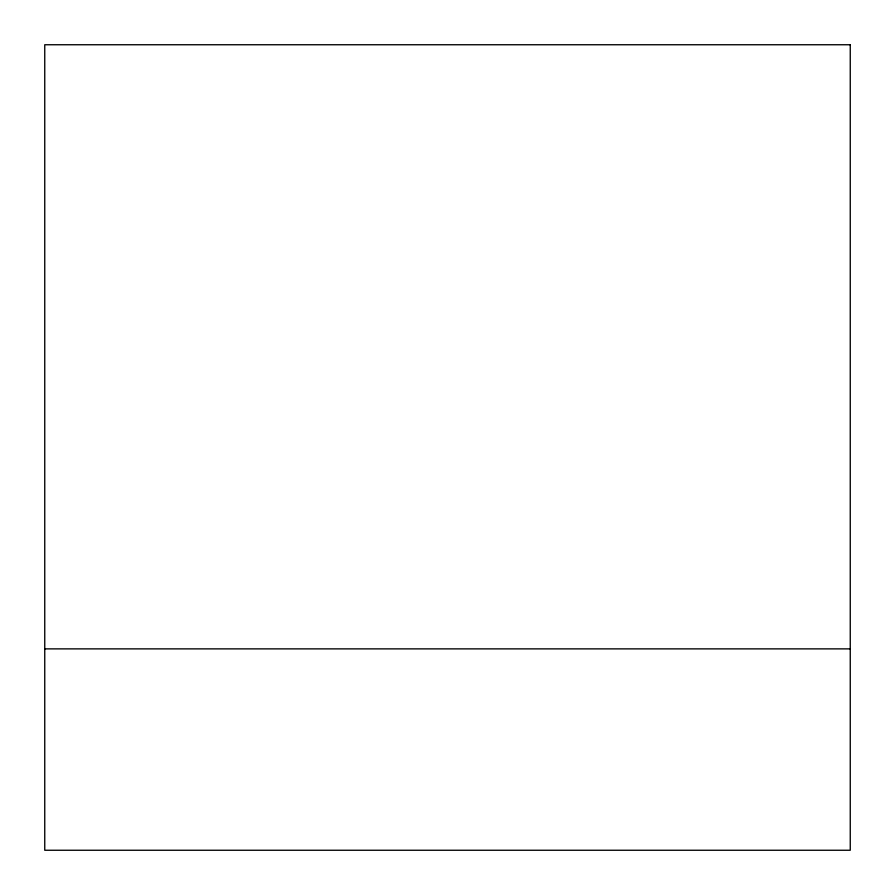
<?xml version="1.0" encoding="UTF-8"?>
<svg xmlns="http://www.w3.org/2000/svg" width="895" height="895" viewBox="0 0 895 895"><rect width="100%" height="100%" fill="white"/><g stroke="black" fill="none" stroke-linecap="round" stroke-linejoin="round"><path stroke-width="1.34" d="M44.75 648.875L850.25 648.875M850.25 44.75L44.75 44.75L44.75 850.25L850.25 850.25L850.25 44.75"/></g></svg>
